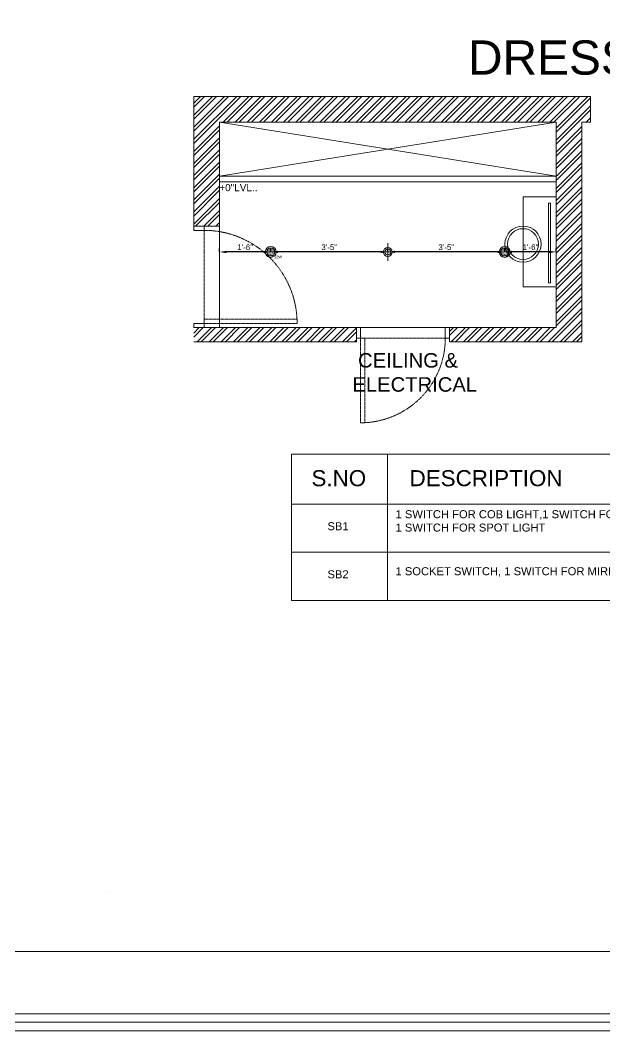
# Model space of a CAD drawing. Header units: inches. Extents: x 213 to 17763, y -4830 to 1802.
# Drawn here: x 5370.7 to 5575.6, y -1412.2 to -1058.1 of the extents above; entities that cross this region are included whole.
import ezdxf

# ---------------------------------------------------------------- set-up
doc = ezdxf.new("R2010")
doc.units = ezdxf.units.IN
doc.header["$MEASUREMENT"] = 0
for name, pattern in [('ACAD_ISO02W100', [15, 12, -3]), ('AUDIT_D_060311083008-3', [0]), ('DASHED2', [0.375, 0.25, -0.125]), ('HIDDEN', [0.375, 0.25, -0.125])]:
    doc.linetypes.add(name, pattern=pattern)
for name, color, linetype in [('.', 30, 'Continuous'), ('A-DOOR', 251, 'AUDIT_D_060311083008-3'), ('A-Door-Frame', 1, 'Continuous'), ('A-Door-Swing', 8, 'HIDDEN'), ('PDF2_0', 7, 'Continuous'), ('PDF3_Text', 1, 'Continuous')]:
    doc.layers.add(name, color=color, linetype=linetype)
for name, color, linetype, true_color in [('PDF13_Geometry', 7, 'Continuous', 0x545454), ('PDF2_MK. KITCHEN ESSENTAILS', 7, 'Continuous', 0x767676), ('PDF3_0', 7, 'Continuous', 0x929498)]:
    doc.layers.add(name, color=color, linetype=linetype, true_color=true_color)
doc.layers.add('ROD', color=7, linetype='Continuous', lineweight=9)
doc.styles.add('PDF Arial', font='arial.ttf')
doc.styles.get("Standard").update_dxf_attribs({"font": 'arial.ttf'})
doc.dimstyles.new('ISO-25', dxfattribs={"dimtxt": 4.5, "dimasz": 2.5, "dimexe": 1.25, "dimexo": 0.625, "dimtad": 1, "dimdec": 0, "dimlunit": 4, "dimtxsty": 'Standard', "dimcen": 2.5, "dimadec": 0, "dimazin": 0, "dimtfac": 1, "dimtdec": 0, "dimtmove": 0, "dimatfit": 3, "dimfxl": 1, "dimarcsym": 0})

# ---------------------------------------------------------------- blocks, each defined once
blk = doc.blocks.new('*U673')
at = {"layer": 'A-Door-Frame', "lineweight": 5}
for p, q in [((0, -100), (0, 0)), ((983.1, -100), (983.1, 0))]:
    blk.add_line(p, q, dxfattribs=at)
for points in [[(0, -100), (40, -100), (40, 0), (0, 0)], [(983.1, -100), (943.1, -100), (943.1, 0), (983.1, 0)]]:
    blk.add_lwpolyline(points, dxfattribs=at)
at = {"layer": 'A-Door-Swing', "linetype": 'DASHED2', "lineweight": 5}
blk.add_line((48.1, 0), (951.2, 0), dxfattribs=at)
blk.add_lwpolyline([(40, 0), (40, 903.1), (80, 903.1), (80, 0)], close=True, dxfattribs=at)
blk.add_arc((40, 0), 903.1, 360, 90, dxfattribs=at)
blk = doc.blocks.new('*U674')
at = {"layer": 'A-Door-Frame', "lineweight": 5}
for p, q in [((0, -100), (0, 0)), ((890, -100), (890, 0))]:
    blk.add_line(p, q, dxfattribs=at)
for points in [[(0, -100), (40, -100), (40, 0), (0, 0)], [(890, -100), (850, -100), (850, 0), (890, 0)]]:
    blk.add_lwpolyline(points, dxfattribs=at)
at = {"layer": 'A-Door-Swing', "linetype": 'DASHED2', "lineweight": 5}
blk.add_line((47.2, 0), (857.2, 0), dxfattribs=at)
blk.add_lwpolyline([(40, 0), (40, 810), (80, 810), (80, 0)], close=True, dxfattribs=at)
blk.add_arc((40, 0), 810, 360, 90, dxfattribs=at)
blk = doc.blocks.new('*D675')
at = {"color": 0, "linetype": 'ACAD_ISO02W100', "lineweight": -2, "transparency": 16777216}
for p, q in [((5440.51, -1139.32), (5440.51, -1138.07)), ((5458.51, -1139.32), (5458.51, -1138.07))]:
    blk.add_line(p, q, dxfattribs=at)
at = {"color": 0, "linetype": 'AUDIT_D_060311083008-3', "lineweight": -2, "transparency": 16777216}
blk.add_line((5456.01, -1139.32), (5443.01, -1139.32), dxfattribs=at)
at = {"color": 0, "transparency": 16777216}
for points in [[(5443.01, -1138.9), (5443.01, -1139.73), (5440.51, -1139.32)], [(5456.01, -1138.9), (5456.01, -1139.73), (5458.51, -1139.32)]]:
    blk.add_solid(points, dxfattribs=at)
at = {"layer": 'Defpoints', "color": 0, "transparency": 16777216}
for p in [(5440.51, -1139.32), (5440.51, -1139.32), (5458.51, -1139.32)]:
    blk.add_point(p, dxfattribs=at)
at = {"color": 0, "lineweight": 5, "transparency": 16777216, "insert": (5449.51, -1137.67), "char_height": 2, "attachment_point": 5}
blk.add_mtext('1\'-6"', dxfattribs=at)
blk = doc.blocks.new('*D676')
at = {"color": 0, "linetype": 'ACAD_ISO02W100', "lineweight": -2, "transparency": 16777216}
for p, q in [((5458.51, -1139.3), (5458.51, -1138.05)), ((5499.51, -1139.3), (5499.51, -1138.05))]:
    blk.add_line(p, q, dxfattribs=at)
at = {"color": 0, "linetype": 'AUDIT_D_060311083008-3', "lineweight": -2, "transparency": 16777216}
blk.add_line((5497.01, -1139.3), (5461.01, -1139.3), dxfattribs=at)
at = {"color": 0, "transparency": 16777216}
for points in [[(5461.01, -1138.89), (5461.01, -1139.72), (5458.51, -1139.3)], [(5497.01, -1138.89), (5497.01, -1139.72), (5499.51, -1139.3)]]:
    blk.add_solid(points, dxfattribs=at)
at = {"layer": 'Defpoints', "color": 0, "transparency": 16777216}
for p in [(5458.51, -1139.3), (5458.51, -1139.3), (5499.51, -1139.3)]:
    blk.add_point(p, dxfattribs=at)
at = {"color": 0, "lineweight": 5, "transparency": 16777216, "insert": (5479.01, -1137.66), "char_height": 2, "attachment_point": 5}
blk.add_mtext('3\'-5"', dxfattribs=at)
blk = doc.blocks.new('*D677')
at = {"color": 0, "linetype": 'ACAD_ISO02W100', "lineweight": -2, "transparency": 16777216}
for p, q in [((5499.51, -1139.3), (5499.51, -1138.05)), ((5540.51, -1139.3), (5540.51, -1138.05))]:
    blk.add_line(p, q, dxfattribs=at)
at = {"color": 0, "linetype": 'AUDIT_D_060311083008-3', "lineweight": -2, "transparency": 16777216}
blk.add_line((5538.01, -1139.3), (5502.01, -1139.3), dxfattribs=at)
at = {"color": 0, "transparency": 16777216}
for points in [[(5502.01, -1138.89), (5502.01, -1139.72), (5499.51, -1139.3)], [(5538.01, -1138.89), (5538.01, -1139.72), (5540.51, -1139.3)]]:
    blk.add_solid(points, dxfattribs=at)
at = {"layer": 'Defpoints', "color": 0, "transparency": 16777216}
for p in [(5499.51, -1139.3), (5499.51, -1139.3), (5540.51, -1139.93)]:
    blk.add_point(p, dxfattribs=at)
at = {"color": 0, "lineweight": 5, "transparency": 16777216, "insert": (5520.01, -1137.66), "char_height": 2, "attachment_point": 5}
blk.add_mtext('3\'-5"', dxfattribs=at)
blk = doc.blocks.new('*D678')
at = {"color": 0, "linetype": 'ACAD_ISO02W100', "lineweight": -2, "transparency": 16777216}
for p, q in [((5540.51, -1139.3), (5540.51, -1138.05)), ((5558.51, -1139.3), (5558.51, -1138.05))]:
    blk.add_line(p, q, dxfattribs=at)
at = {"color": 0, "linetype": 'AUDIT_D_060311083008-3', "lineweight": -2, "transparency": 16777216}
blk.add_line((5556.01, -1139.3), (5543.01, -1139.3), dxfattribs=at)
at = {"color": 0, "transparency": 16777216}
for points in [[(5543.01, -1138.89), (5543.01, -1139.72), (5540.51, -1139.3)], [(5556.01, -1138.89), (5556.01, -1139.72), (5558.51, -1139.3)]]:
    blk.add_solid(points, dxfattribs=at)
at = {"layer": 'Defpoints', "color": 0, "transparency": 16777216}
for p in [(5540.51, -1139.3), (5540.51, -1139.3), (5558.51, -1139.3)]:
    blk.add_point(p, dxfattribs=at)
at = {"color": 0, "lineweight": 5, "transparency": 16777216, "insert": (5549.51, -1137.66), "char_height": 2, "attachment_point": 5}
blk.add_mtext('1\'-6"', dxfattribs=at)

msp = doc.modelspace()

# ---------------------------------------------------------------- hatches: boundary and pattern name
at = {"layer": '.', "lineweight": 5}
h = msp.add_hatch(dxfattribs=at)
h.set_pattern_fill('ANSI32', color=1, scale=8)
h.set_pattern_definition([(45, (738.012, 956.6957), (-2.1213203, 2.1213203), []), (45, (739.4262, 956.6957), (-2.1213203, 2.1213203), [])])
h.paths.add_polyline_path([(5440.51, -1093.8), (5558.51, -1093.8), (5558.51, -1112.8), (5558.51, -1165.8), (5521.14, -1165.8), (5521.14, -1169.47), (5521.14, -1170.8), (5567.51, -1170.8), (5567.51, -1139.8), (5567.51, -1093.8), (5570.51, -1093.8), (5570.51, -1084.8), (5431.51, -1084.8), (5431.51, -1092.8), (5431.51, -1130.3), (5435.12, -1130.3), (5440.51, -1130.3)])
h.paths.add_polyline_path([(5488.51, -1165.8), (5440.51, -1165.8), (5431.51, -1165.8), (5431.51, -1170.8), (5488.51, -1170.8)])
at = {"lineweight": 5}
h = msp.add_hatch(dxfattribs=at)
h.set_pattern_fill('AR-SAND', color=5, scale=0.2)
h.set_pattern_definition([(37.5, (-120481.0179, -239460.41123), (-0.01259867162, 0.3853647538), [0, -0.304, 0, -0.34, 0, -0.325]), (7.5, (-120481.0179, -239460.41123), (0.3539553411, 0.564429213), [0, -0.164, 0, -0.274, 0, -0.105]), (327.5, (-120481.2639, -239460.41123), (0.62282837235, 0.0011318107), [0, -0.1, 0, -0.36, 0, -0.47]), (317.5, (-120481.2639, -239460.41123), (0.6012253209, 0.175535113), [0, -0.05, 0, -0.236, 0, -0.27])])
h.paths.add_polyline_path([(5459.94, -1139.3, -1), (5457.08, -1139.3, -1)])
h = msp.add_hatch(dxfattribs=at)
h.set_pattern_fill('AR-SAND', color=5, scale=0.2)
h.set_pattern_definition([(37.5, (-120399.0179, -239460.41123), (-0.01259867162, 0.3853647538), [0, -0.304, 0, -0.34, 0, -0.325]), (7.5, (-120399.0179, -239460.41123), (0.3539553411, 0.564429213), [0, -0.164, 0, -0.274, 0, -0.105]), (327.5, (-120399.2639, -239460.41123), (0.62282837235, 0.0011318107), [0, -0.1, 0, -0.36, 0, -0.47]), (317.5, (-120399.2639, -239460.41123), (0.6012253209, 0.175535113), [0, -0.05, 0, -0.236, 0, -0.27])])
h.paths.add_polyline_path([(5541.94, -1139.3, -1), (5539.08, -1139.3, -1)])

# ---------------------------------------------------------------- linework, layer by layer
at = {"color": 254, "lineweight": 5}
for p, q in [((5440.51, -1093.8), (5558.51, -1112.8)), ((5558.51, -1093.8), (5440.51, -1112.8))]:
    msp.add_line(p, q, dxfattribs=at)
at = {"color": 53, "lineweight": 5}
msp.add_line((5440.51, -1114.8), (5558.51, -1114.8), dxfattribs=at)
at = {"color": 6, "lineweight": 5}
for q in [(5499.51, -1136.18), (5496.13, -1139.3), (5502.63, -1139.3), (5499.51, -1142.42)]:
    msp.add_line((5499.51, -1139.3), q, dxfattribs=at)
at = {"lineweight": 5}
for p, q in [((5695.26, -1210.15), (5465.74, -1210.15)), ((5465.74, -1210.15), (5465.74, -1227.7)), ((5499.43, -1210.15), (5499.43, -1261.39)), ((5465.74, -1217.87), (5465.74, -1261.39)), ((5465.74, -1227.7), (5695.26, -1227.7)), ((5465.74, -1244.55), (5695.26, -1244.55)), ((5465.74, -1261.39), (5695.26, -1261.39))]:
    msp.add_line(p, q, dxfattribs=at)
msp.add_lwpolyline([(5440.51, -1112.8), (5558.51, -1112.8), (5558.51, -1165.8), (5440.51, -1165.8)], close=True, dxfattribs=at)
at = {"color": 5, "lineweight": 5}
for centre, radius in [((5458.51, -1139.3), 1.93), ((5458.51, -1139.3), 1.43), ((5540.51, -1139.3), 1.93), ((5540.51, -1139.3), 1.43)]:
    msp.add_circle(centre, radius, dxfattribs=at)
at = {"color": 6, "lineweight": 5}
for radius in [1.56, 1.04]:
    msp.add_circle((5499.51, -1139.3), radius, dxfattribs=at)
at = {"layer": 'PDF13_Geometry', "color": 254, "lineweight": 5}
for points in [[(5546.91, -1120.05), (5546.91, -1151.55), (5558.51, -1151.55), (5558.51, -1120.05)], [(5555.79, -1122.19), (5555.79, -1150.12), (5556.5, -1150.12), (5556.5, -1122.19)]]:
    msp.add_lwpolyline(points, close=True, dxfattribs=at)
for radius in [6.33, 5.39]:
    msp.add_circle((5546.91, -1136.55), radius, dxfattribs=at)
at = {"layer": 'PDF2_0', "lineweight": 5}
msp.add_lwpolyline([(5776.37, -1412.23), (4969, -1412.23), (4969, -712.55), (5955.77, -712.55), (5955.77, -1232.82, -0.414214)], format="xyb", close=True, dxfattribs=at)
for points in [[(5776.37, -1409.26), (4971.97, -1409.26), (4971.97, -715.52), (5952.8, -715.52), (5952.8, -1232.82, -0.414214), (5776.37, -1409.26)], [(5776.37, -1406.27), (4974.96, -1406.27), (4974.96, -718.51), (5949.81, -718.51), (5949.81, -1232.82, -0.414214), (5776.37, -1406.27)]]:
    msp.add_lwpolyline(points, format="xyb", dxfattribs=at)
msp.add_lwpolyline([(4977.95, -721.5), (5782.05, -721.5), (5782.05, -1384.45), (4977.95, -1384.45)], close=True, dxfattribs=at)
at = {"layer": 'PDF2_MK. KITCHEN ESSENTAILS', "lineweight": 5}
msp.add_lwpolyline([(4977.95, -1384.45), (5782.05, -1384.45), (5782.05, -721.5), (4977.95, -721.5)], close=True, dxfattribs=at)
at = {"layer": 'PDF3_0', "color": 7, "lineweight": 5}
msp.add_arc((5400.91, -1236.9), 126.67, 269.9999995148019, 270, dxfattribs=at)
at = {"layer": 'ROD', "lineweight": 5}
for p, q in [((5431.51, -1092.8), (5431.51, -1084.8)), ((5431.51, -1084.8), (5570.51, -1084.8)), ((5570.51, -1093.8), (5570.51, -1084.8)), ((5431.51, -1130.3), (5431.51, -1092.8)), ((5440.51, -1130.3), (5440.51, -1093.8)), ((5558.51, -1093.8), (5440.51, -1093.8)), ((5558.51, -1165.8), (5558.51, -1093.8)), ((5567.51, -1139.8), (5567.51, -1093.8)), ((5570.51, -1093.8), (5567.51, -1093.8)), ((5567.51, -1170.8), (5567.51, -1139.8)), ((5488.85, -1165.8), (5440.51, -1165.8)), ((5558.51, -1165.8), (5521.14, -1165.8)), ((5558.51, -1165.8), (5521.14, -1165.8)), ((5488.51, -1170.8), (5431.51, -1170.8)), ((5567.51, -1170.8), (5521.14, -1170.8))]:
    msp.add_line(p, q, dxfattribs=at)
at = {"layer": 'ROD', "color": 250, "lineweight": 5}
for p, q in [((5440.51, -1093.8), (5558.51, -1093.8)), ((5440.51, -1112.8), (5440.51, -1093.8)), ((5558.51, -1093.8), (5558.51, -1112.8))]:
    msp.add_line(p, q, dxfattribs=at)
at = {"layer": 'ROD', "color": 254, "lineweight": 5}
msp.add_line((5558.51, -1112.8), (5440.51, -1112.8), dxfattribs=at)
at = {"layer": 'ROD', "lineweight": 5}
for points in [[(5431.51, -1130.3), (5440.51, -1130.3)], [(5440.51, -1165.8), (5431.51, -1165.8)], [(5488.51, -1165.8), (5488.51, -1170.8)], [(5521.14, -1170.8), (5521.14, -1165.8)]]:
    msp.add_lwpolyline(points, dxfattribs=at)

# ---------------------------------------------------------------- block references
at = {"layer": 'A-DOOR', "lineweight": 5}
for name, p, xscale, yscale, zscale, rotation in [('*U673', (5435.12, -1165.8), -0.03611111111109516, 0.03611111111109516, 0.03611111111109516, 270), ('*U674', (5488.51, -1169.47), -0.03666666666666651, 0.03666666666666651, 0.03666666666666651, 180)]:
    msp.add_blockref(name, p, dxfattribs=dict(at, xscale=xscale, yscale=yscale, zscale=zscale, rotation=rotation))

# ---------------------------------------------------------------- texts
at = {"lineweight": 5, "attachment_point": 1}
for s, width, heights, insert, char_height in [('S.NO', 11.2304, [0], (5472.76, -1215.77), 5.615), ('DESCRIPTION', 11.2304, [0], (5507.15, -1215.77), 5.6152), ('1 SWITCH FOR COB LIGHT,1 SWITCH FOR PROFILE LIGHT,\\P1 SWITCH FOR SPOT LIGHT', 122.602, [8.42], (5502.24, -1229.81, -1.4), 2.8076), ('SB1', 11.2304, [0], (5478.37, -1234.02), 2.808), ('1 SOCKET SWITCH, 1 SWITCH FOR MIRROR LIGHT', 221.7602, [8.42], (5502.21, -1249.79, -1.4), 2.8076), ('SB2', 11.2304, [0], (5478.37, -1250.86), 2.808)]:
    msp.add_mtext_dynamic_manual_height_columns(s, width=width, gutter_width=1.4, heights=heights, dxfattribs=dict(at, insert=insert, char_height=char_height))
at = {"layer": 'PDF3_Text', "lineweight": 5, "style": 'PDF Arial'}
for s, width, gutter_width, insert, char_height, attachment_point in [('DRESSING', 114.7518, 49.21, (5527.63, -1077.35), 12, 7), ('+0"LVL..', 36.0927, 949.34, (5453.85, -1118.05), 2.5, 9)]:
    msp.add_mtext_dynamic_manual_height_columns(s, width=width, gutter_width=gutter_width, heights=[0], dxfattribs=dict(at, insert=insert, char_height=char_height, attachment_point=attachment_point))
for s, insert, char_height, attachment_point in [('12W', (5462.51, -1141.58), 1, 9), (' CEILING & \\PELECTRICAL', (5487.13, -1188.35), 5.0688, 7)]:
    msp.add_mtext(s, dxfattribs=dict(at, insert=insert, char_height=char_height, attachment_point=attachment_point))

# ---------------------------------------------------------------- dimensions: what is measured, and where the dimension line sits
at = {"lineweight": 5}
for base, p1, p2, picture, middle in [((5440.51, -1139.32), (5458.51, -1139.32), (5440.51, -1139.32), '*D675', (5449.51, -1137.67)), ((5458.51, -1139.3), (5499.51, -1139.3), (5458.51, -1139.3), '*D676', (5479.01, -1137.66)), ((5499.51, -1139.3), (5540.51, -1139.93), (5499.51, -1139.3), '*D677', (5520.01, -1137.66)), ((5540.51, -1139.3), (5558.51, -1139.3), (5540.51, -1139.3), '*D678', (5549.51, -1137.66))]:
    dim = msp.add_linear_dim(base=base, p1=p1, p2=p2, dimstyle='ISO-25', override={"dimtxt": 2, "dimtmove": 1, "dimfxl": 2, "dimfxlon": 1, "dimarcsym": 2}, dxfattribs=at)
    dim.commit()
    dim.dimension.update_dxf_attribs({"geometry": picture, "text_midpoint": middle})

doc.saveas('drawing.dxf')
